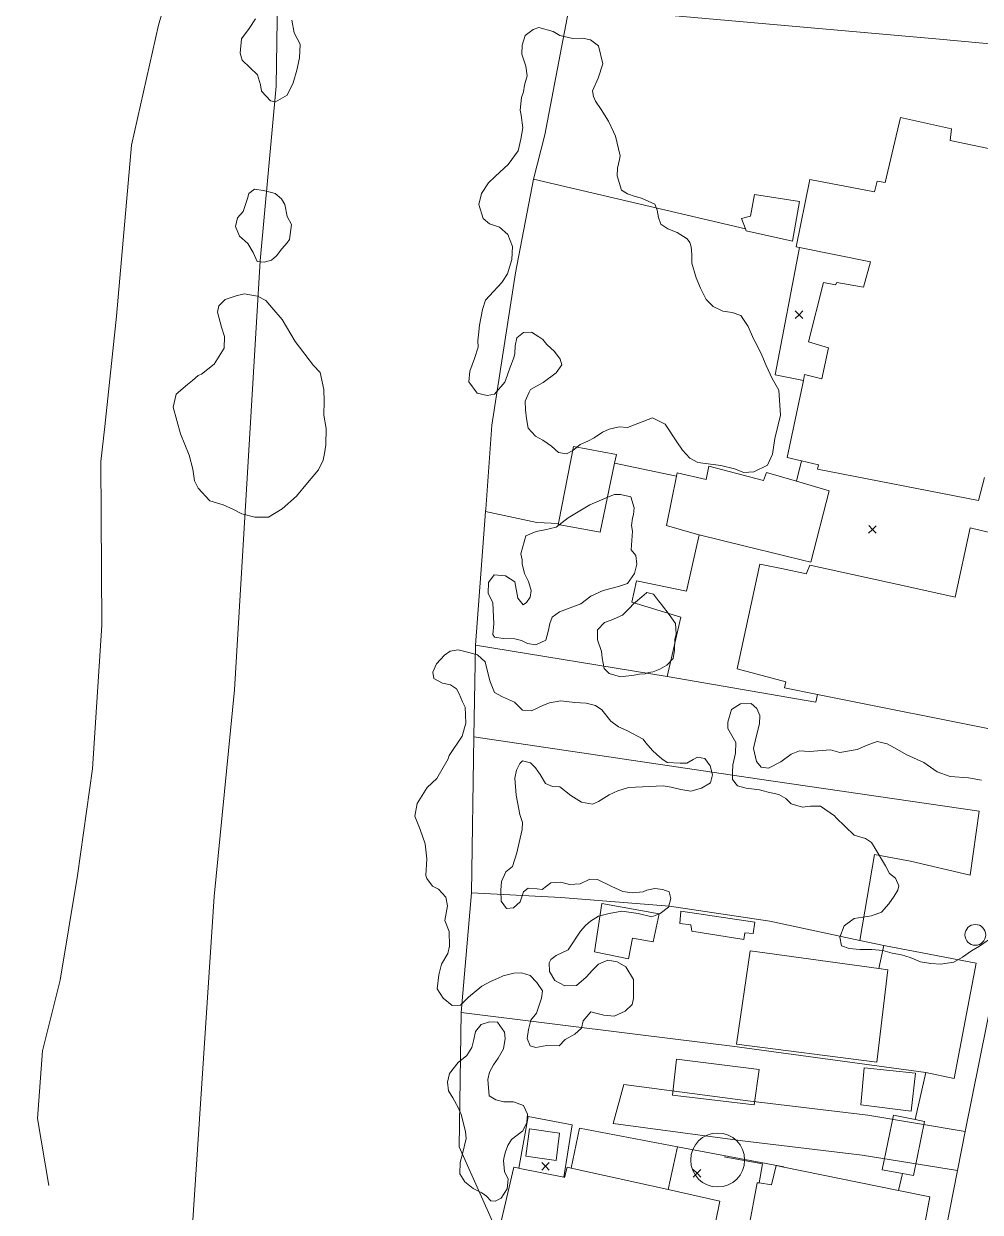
# Model space of a CAD drawing. Header units: metres. Extents: x 4652992 to 4879070, y 2074171 to 2309877.
# Drawn here: x 4654377.4 to 4654448.3, y 2307100.3 to 2307188.4 of the extents above; entities that cross this region are included whole.
import ezdxf

# ---------------------------------------------------------------- set-up
doc = ezdxf.new("R2010")
doc.units = ezdxf.units.M
doc.header["$MEASUREMENT"] = 0
doc.layers.get('0').update_dxf_attribs({"color": 4, "lineweight": 0})
for name, color, linetype, lineweight in [('Level 1', 2, 'Continuous', 0), ('Level 14', 6, 'Continuous', 0), ('Level 16', 2, 'Continuous', 0), ('Level 18', 5, 'Continuous', 0), ('Level 27', 30, 'Continuous', 0), ('Level 30', 5, 'Continuous', 0), ('Level 31', 38, 'Continuous', 0), ('Level 35', 4, 'Continuous', 0), ('Level 37', 3, 'Continuous', 0), ('Level 38', 3, 'Continuous', 0), ('Level 40', 1, 'Continuous', 0), ('Level 53', 5, 'Continuous', 0), ('Level 61', 4, 'Continuous', 0), ('Level 62', 4, 'Continuous', 0), ('Level 63', 3, 'Continuous', 0)]:
    doc.layers.add(name, color=color, linetype=linetype, lineweight=lineweight)

# ---------------------------------------------------------------- blocks, each defined once
blk = doc.blocks.new('POSTE')
at = {"color": 0, "linetype": 'ByBlock', "lineweight": -2}
blk.add_circle((0, 0), 0.770001, dxfattribs=at)
blk = doc.blocks.new('TANQUE')
at = {"color": 0, "linetype": 'ByBlock', "lineweight": -2, "ltscale": 10}
blk.add_circle((0, 0), 2, dxfattribs=at)
blk = doc.blocks.new('COTA')
at = {"color": 0, "linetype": 'ByBlock', "lineweight": -2, "ltscale": 10}
for p, q in [((0, 0), (-1.419522, -1.408457)), ((-1.408457, 1.419522), (0, 0)), ((1.419522, 1.408457), (0, 0)), ((0, 0), (1.408457, -1.419522))]:
    blk.add_line(p, q, dxfattribs=at)

msp = doc.modelspace()

# ---------------------------------------------------------------- linework, layer by layer
at = {"layer": 'Level 1'}
msp.add_polyline3d([(4654379.221682, 2307102.245119, 1387), (4654378.386904, 2307107.211733, 1386), (4654378.738894, 2307112.228701, 1385), (4654380.05591, 2307117.456484, 1384), (4654381.340273, 2307125.233706, 1383), (4654382.447512, 2307133.136111, 1382), (4654383.150698, 2307143.787478, 1381), (4654383.083315, 2307155.923708, 1380), (4654383.360903, 2307158.529482, 1379.7), (4654384.237124, 2307166.7027, 1379), (4654385.351321, 2307179.377077, 1378), (4654387.351931, 2307188.276491, 1377.26), (4654387.934511, 2307190.36072, 1377.16)], dxfattribs=at)
at = {"layer": 'Level 16', "elevation": 1388.7336, "flags": 128}
msp.add_lwpolyline([(4654416.842595, 2307104.084653), (4654414.605471, 2307104.416522), (4654414.88403, 2307106.436421), (4654417.089341, 2307106.112209), (4654416.842595, 2307104.084653)], dxfattribs=at)
at = {"layer": 'Level 18', "color": 30}
msp.add_polyline3d([(4654271.992584, 2307054.690974, 1400.710541), (4654294.790554, 2307049.85567, 1400.117418), (4654312.947323, 2307045.809632, 1399.617979), (4654332.938864, 2307041.309901, 1398.38762), (4654352.26669, 2307036.901206, 1397.433897), (4654377.799789, 2307031.1427, 1395.79893), (4654389.678992, 2307028.705511, 1395.274703), (4654395.240683, 2307028.462994, 1394.957152), (4654402.572035, 2307029.053314, 1394.453262), (4654407.455849, 2307030.062642, 1394.117143), (4654414.180581, 2307032.896511, 1393.723828), (4654419.205493, 2307035.71513, 1393.48805), (4654426.977903, 2307041.74704, 1392.689374), (4654430.151953, 2307045.697628, 1392.607823), (4654431.952459, 2307049.007452, 1392.321508), (4654434.824221, 2307055.599322, 1391.93893), (4654437.0782, 2307061.839878, 1391.804075), (4654438.76179, 2307066.577476, 1391.30739), (4654439.728475, 2307069.90367, 1391.058778), (4654441.00576, 2307074.873121, 1390.590607), (4654442.386308, 2307081.850985, 1389.979037), (4654446.616577, 2307103.363215, 1388.548952), (4654447.181106, 2307106.234023, 1388.358107), (4654453.035022, 2307135.138085, 1386.264698)], dxfattribs=at)
at = {"layer": 'Level 27'}
msp.add_line((4654418.029815, 2307106.741312, 1387.933606), (4654417.425091, 2307102.844765, 1387.933606), dxfattribs=at)
at = {"layer": 'Level 27', "elevation": 1387.933606, "flags": 128}
msp.add_lwpolyline([(4654414.091777, 2307103.522149), (4654414.765392, 2307107.353849), (4654418.029815, 2307106.741312)], dxfattribs=at)
at = {"layer": 'Level 30', "color": 1, "flags": 128}
for points, elevation in [([(4654441.46476, 2307118.232795), (4654440.644274, 2307111.379715), (4654430.218964, 2307112.708718), (4654431.231041, 2307119.646419), (4654440.783546, 2307118.326894), (4654441.46476, 2307118.232795)], 1390.4), ([(4654431.899059, 2307110.837332), (4654431.53438, 2307108.232981), (4654425.480451, 2307108.948681), (4654425.772779, 2307111.613834), (4654431.899059, 2307110.837332)], 1391.9)]:
    msp.add_lwpolyline(points, dxfattribs=dict(at, elevation=elevation))
at = {"layer": 'Level 30', "color": 1}
for points in [[(4654448.631905, 2307154.752193, 1387.9), (4654448.179725, 2307153.025743, 1387.6), (4654436.241679, 2307155.355446, 1387.6), (4654436.317046, 2307155.670193, 1387.6), (4654435.046197, 2307155.977956, 1387.274036), (4654433.977804, 2307156.23669, 1387), (4654435.187819, 2307161.933238, 1387), (4654435.282428, 2307162.378639, 1387), (4654436.564394, 2307162.061215, 1387.6), (4654437.042203, 2307164.359541, 1386.9), (4654435.577313, 2307164.800621, 1386.6), (4654436.671941, 2307169.194998, 1386.5), (4654437.578585, 2307169.022824, 1386.9), (4654437.668893, 2307169.200974, 1389.4), (4654439.649471, 2307168.849156, 1389.4), (4654440.171923, 2307170.738601, 1387.7), (4654434.900795, 2307171.80808, 1387.7), (4654434.645455, 2307171.859887, 1387.7), (4654435.673198, 2307176.839023, 1387.5), (4654440.472389, 2307175.923844, 1387), (4654440.66115, 2307176.712205, 1387), (4654441.258275, 2307176.610222, 1387), (4654442.391298, 2307181.432874, 1385.8), (4654446.177732, 2307180.605245, 1385.8), (4654446.087699, 2307179.727854, 1386), (4654452.372761, 2307178.424217, 1386)], [(4654428.181904, 2307155.576796, 1386.2), (4654432.220259, 2307154.521494, 1386.5), (4654432.447964, 2307155.114155, 1386.5), (4654434.682842, 2307154.460287, 1386.692387), (4654437.094611, 2307153.754665, 1386.9), (4654435.743758, 2307148.472521, 1386.9), (4654435.129821, 2307148.620116, 1386.9), (4654433.726688, 2307148.95744, 1386.9), (4654430.876329, 2307149.642688, 1386.9), (4654427.470539, 2307150.483594, 1386.52185), (4654427.273752, 2307150.532181, 1386.5), (4654425.026724, 2307151.177907, 1385.8), (4654425.781154, 2307154.836421, 1385.8), (4654425.832947, 2307155.08758, 1385.8), (4654427.988085, 2307154.587143, 1386.2), (4654428.181904, 2307155.576796, 1386.2)], [(4654452.58523, 2307149.810783, 1388.9), (4654451.484751, 2307144.917232, 1389.2), (4654452.364423, 2307144.662757, 1389.2), (4654452.279296, 2307144.287743, 1389.248106), (4654451.302671, 2307139.985389, 1389.8), (4654450.412939, 2307136.115956, 1388.866596), (4654450.349459, 2307135.83988, 1388.8), (4654436.244569, 2307138.652406, 1388.629763), (4654433.778565, 2307139.144129, 1388.6), (4654433.885695, 2307139.59145, 1388.6), (4654430.268335, 2307140.556382, 1388.4), (4654431.957032, 2307148.325903, 1388.4), (4654433.567097, 2307147.993416, 1388.49296), (4654435.421024, 2307147.610569, 1388.6), (4654435.449922, 2307147.687623, 1388.6), (4654435.657852, 2307148.242058, 1388.6), (4654443.005246, 2307146.623872, 1389), (4654446.462376, 2307145.878744, 1389), (4654447.56938, 2307151.016799, 1388.9), (4654452.27997, 2307149.88418, 1388.9), (4654452.58523, 2307149.810783, 1388.9)], [(4654431.136311, 2307099.126314, 1391.9), (4654431.752647, 2307102.448989, 1391.9), (4654431.913351, 2307102.426543, 1391.9), (4654432.832742, 2307102.298128, 1391.9), (4654433.17638, 2307103.719592, 1391.8), (4654433.728683, 2307103.606966, 1391.804847)], [(4654412.541201, 2307098.625037, 1391.9), (4654413.699975, 2307103.601566, 1391.9), (4654414.091743, 2307103.521952, 1391.931172), (4654414.166494, 2307103.506762, 1391.93712), (4654417.425061, 2307102.844567, 1392.196395), (4654417.47036, 2307102.835362, 1392.2), (4654417.669702, 2307103.600137, 1395.1), (4654417.967292, 2307103.533842, 1395.071099), (4654425.160022, 2307101.931488, 1394.372555), (4654428.996125, 2307101.076905, 1394), (4654427.786841, 2307095.131298, 1394)], [(4654433.728683, 2307103.606966, 1391.804847), (4654442.258367, 2307101.867589, 1391.879705), (4654444.570874, 2307101.396022, 1391.9), (4654442.807819, 2307091.951078, 1391.9)]]:
    msp.add_polyline3d(points, dxfattribs=at)
at = {"layer": 'Level 31', "flags": 128}
for points, elevation in [([(4654421.189917, 2307155.805487), (4654420.128011, 2307150.699396), (4654417.007843, 2307151.269593), (4654417.017884, 2307151.320937), (4654417.048427, 2307151.477109), (4654418.13689, 2307157.04268), (4654421.325209, 2307156.456027), (4654421.189917, 2307155.805487)], 1384.6), ([(4654424.494767, 2307122.383025), (4654424.042157, 2307120.310618), (4654422.503049, 2307120.593073), (4654422.21995, 2307119.047189), (4654419.695349, 2307119.566339), (4654420.246733, 2307123.141717), (4654424.494767, 2307122.383025)], 1388.8), ([(4654444.184916, 2307106.99363), (4654443.352622, 2307102.985446), (4654442.550591, 2307103.13298), (4654441.03589, 2307103.41161), (4654441.877788, 2307107.460913), (4654443.475343, 2307107.137346), (4654444.184916, 2307106.99363)], 1392.4)]:
    msp.add_lwpolyline(points, dxfattribs=dict(at, elevation=elevation))
at = {"layer": 'Level 31'}
for points in [[(4654434.912166, 2307175.20505, 1384.4), (4654434.377342, 2307172.271016, 1384.4), (4654430.950898, 2307173.045217, 1383.9), (4654430.894883, 2307173.186095, 1383.9), (4654430.595496, 2307173.939066, 1383.9), (4654431.273241, 2307174.112848, 1383.9), (4654431.559196, 2307175.728259, 1383.9), (4654434.912166, 2307175.20505, 1384.4)], [(4654431.587498, 2307121.771155, 1388.7), (4654431.458334, 2307120.929871, 1388.7), (4654430.852041, 2307120.966477, 1388.7), (4654430.777318, 2307120.486436, 1388.5), (4654426.904694, 2307121.0895, 1388.5), (4654426.840584, 2307121.577513, 1388.5), (4654426.028778, 2307121.663454, 1388.5), (4654426.100799, 2307122.580318, 1388.7), (4654431.587498, 2307121.771155, 1388.7)], [(4654443.50762, 2307110.567881, 1391.9), (4654443.191681, 2307107.758327, 1391.6), (4654439.453757, 2307108.221648, 1391.6), (4654439.710341, 2307110.958791, 1391.9), (4654443.50762, 2307110.567881, 1391.9)]]:
    msp.add_polyline3d(points, dxfattribs=at)
at = {"layer": 'Level 35'}
for p, q in [((4654426.513943, 2307146.319071, 1387.051384), (4654427.470539, 2307150.483594, 1386.8029)), ((4654442.258367, 2307101.867589, 1391.34062), (4654442.550591, 2307103.13298, 1391.327711))]:
    msp.add_line(p, q, dxfattribs=at)
at = {"layer": 'Level 35', "extrusion": (0.0075158637904686, 0.0378900649894472, 0.9992536488632795), "elevation": 123786.532716, "flags": 128}
msp.add_lwpolyline([(-4116581.738566, -3166259.10365), (-4116579.608483, -3166259.10365), (-4116579.535691, -3166268.741119)], dxfattribs=at)
at = {"layer": 'Level 35', "extrusion": (-0.0793169303670694, 0.0284822187778786, 0.9964424658607413), "elevation": -302078.301491, "flags": 128}
msp.add_lwpolyline([(-3744390.374637, 3588158.130032), (-3744393.919099, 3588157.709069), (-3744390.901251, 3588143.470108)], dxfattribs=at)
at = {"layer": 'Level 35', "extrusion": (-0.2005691459111434, 0.0334925903673889, 0.9791068706218728), "elevation": -854902.231724, "flags": 128}
msp.add_lwpolyline([(-3042211.285451, 4123172.643432), (-3042212.715845, 4123172.643432), (-3042212.773658, 4123169.692801)], dxfattribs=at)
at = {"layer": 'Level 35'}
msp.add_polyline3d([(4654436.244569, 2307138.652406, 1388.051384), (4654436.107252, 2307138.079202, 1388.051384), (4654425.089403, 2307139.975269, 1388.051384), (4654426.098228, 2307144.381002, 1387.351384)], dxfattribs=at)
at = {"layer": 'Level 37'}
msp.add_line((4654425.781154, 2307154.836421, 1384.644459), (4654421.189917, 2307155.805487, 1384.566868), dxfattribs=at)
at = {"layer": 'Level 37', "extrusion": (0.0399440399745241, 0.1847331413983807, 0.9819766494879598), "elevation": 613483.3622, "flags": 128}
msp.add_lwpolyline([(-4061687.265507, -3180075.727594), (-4061685.672166, -3180075.463785), (-4061681.787703, -3180075.463785)], dxfattribs=at)
at = {"layer": 'Level 37', "extrusion": (-0.8342710106092759, 0.0772706436712154, 0.54591311440889), "elevation": -3704009.373677, "flags": 128}
msp.add_lwpolyline([(-2726548.075313, 2415079.862604), (-2726559.601042, 2415078.245523), (-2726566.377053, 2415077.294835)], dxfattribs=at)
at = {"layer": 'Level 37'}
for points in [[(4654417.831984, 2307189.678014, 1381.5402), (4654445.017664, 2307187.279768, 1383.6514), (4654460.027697, 2307185.895572, 1385.7514), (4654466.759073, 2307216.565188, 1383.2514), (4654469.264392, 2307231.336528, 1382.7514), (4654469.320089, 2307231.949362, 1382.7027), (4654470.834188, 2307244.913674, 1381.2514), (4654458.9036, 2307248.184356, 1380.8968), (4654452.044439, 2307249.958972, 1380.4514), (4654440.358672, 2307252.347605, 1377.7514), (4654430.80016, 2307254.123972, 1376.9514), (4654428.759067, 2307240.134585, 1377.6264), (4654426.567025, 2307225.110611, 1378.3514)], [(4654415.178891, 2307176.871888, 1382.6514), (4654416.019222, 2307180.164719, 1382.6514), (4654417.670077, 2307188.841905, 1381.6514), (4654417.831984, 2307189.678014, 1381.540226), (4654419.424276, 2307197.90081, 1380.446874), (4654420.874048, 2307205.387615, 1379.451384), (4654425.671025, 2307225.152713, 1378.198788)], [(4654401.809545, 2307036.073487, 1396.9514), (4654398.46055, 2307033.758004, 1396.9514), (4654395.00132, 2307031.948018, 1397.0514), (4654384.94553, 2307033.481164, 1397.0514), (4654387.149967, 2307058.324133, 1395.4514), (4654388.067383, 2307077.276346, 1394.0514), (4654389.297768, 2307090.672139, 1391.1514), (4654391.493416, 2307123.662184, 1385.8514), (4654392.995233, 2307138.991958, 1384.9514), (4654394.89006, 2307170.816881, 1381.7514), (4654396.084297, 2307183.769992, 1381.0514), (4654396.343178, 2307201.747535, 1379.292985)], [(4654410.75256, 2307135.508641, 1386.196525), (4654431.77414, 2307132.389749, 1387.92), (4654448.233929, 2307129.997984, 1389.25), (4654447.558291, 2307125.260881, 1389.25), (4654443.134906, 2307126.287332, 1389.551384), (4654440.466085, 2307126.778581, 1389.551384), (4654439.379807, 2307120.412314, 1389.661379)], [(4654440.783546, 2307118.326894, 1389.851384), (4654441.164599, 2307120.026841, 1389.851384), (4654439.379807, 2307120.412314, 1389.661379), (4654432.710553, 2307121.852716, 1388.951384), (4654425.256901, 2307122.942945, 1388.951384), (4654417.18823, 2307123.598395, 1388.451384), (4654410.568614, 2307123.950619, 1387.551384), (4654409.799995, 2307115.070566, 1388.151384)], [(4654441.164599, 2307120.026841, 1389.8514), (4654448.016575, 2307118.716751, 1389.8514), (4654446.376161, 2307110.166729, 1390.4514), (4654444.278461, 2307110.615012, 1390.4514)], [(4654425.160022, 2307101.931488, 1389.533605), (4654425.861223, 2307105.100633, 1389.533605), (4654418.572136, 2307106.496183, 1389.433606), (4654417.967292, 2307103.533842, 1389.433606)]]:
    msp.add_polyline3d(points, dxfattribs=at)
at = {"layer": 'Level 38'}
for points in [[(4654425.089403, 2307139.975269, 1388.051384), (4654410.860702, 2307142.303639, 1386.451384), (4654411.609062, 2307152.225422, 1385.843361), (4654411.622568, 2307152.404478, 1385.832388), (4654412.09151, 2307158.621728, 1385.451384), (4654413.82444, 2307169.923708, 1384.651384), (4654415.178891, 2307176.871888, 1384.451384), (4654430.894883, 2307173.186095, 1384.451384)], [(4654429.905085, 2307112.569879, 1390.051384), (4654422.922093, 2307113.438429, 1389.391467), (4654409.799995, 2307115.070566, 1388.151384), (4654409.651234, 2307105.095073, 1389.351384), (4654412.541201, 2307098.625037, 1390.203637)]]:
    msp.add_polyline3d(points, dxfattribs=at)
at = {"layer": 'Level 40', "color": 3, "flags": 128}
for points, elevation in [([(4654397.417271, 2307187.725174), (4654397.85834, 2307186.868539), (4654397.824125, 2307185.865181), (4654397.622677, 2307184.962322), (4654397.34758, 2307184.012715), (4654396.891821, 2307183.103406), (4654396.021435, 2307182.602475), (4654395.660098, 2307182.683048), (4654394.99805, 2307183.399334), (4654394.911379, 2307183.860957), (4654394.697746, 2307184.603641), (4654393.547338, 2307185.681629), (4654393.413857, 2307186.216906), (4654393.52169, 2307187.267078), (4654394.071067, 2307188.029211), (4654394.546788, 2307188.744584)], 1382.009417), ([(4654397.24395, 2307188.648484), (4654397.417271, 2307187.725174)], 1382.009417), ([(4654396.904942, 2307174.091723), (4654397.221188, 2307173.497696), (4654397.070012, 2307172.383066), (4654396.896917, 2307172.136958), (4654396.509583, 2307171.712194), (4654396.09632, 2307171.17859), (4654395.734941, 2307170.862695), (4654395.183025, 2307170.707711), (4654394.68298, 2307170.770421), (4654394.379683, 2307171.418788), (4654393.968131, 2307172.09321), (4654393.355298, 2307172.643416), (4654393.064928, 2307173.346279), (4654393.220514, 2307173.999464), (4654393.620802, 2307174.478714), (4654393.962458, 2307175.432521), (4654394.05323, 2307175.813585), (4654394.468771, 2307176.116544), (4654395.131269, 2307176.014758), (4654395.726666, 2307175.871554), (4654395.9973, 2307175.806462), (4654396.47371, 2307175.40409), (4654396.720637, 2307174.999364), (4654396.904942, 2307174.091723)], 1382.7), ([(4654413.025389, 2307103.280198), (4654413.2838, 2307102.707913), (4654413.223901, 2307101.985292), (4654412.777376, 2307101.298823), (4654412.32664, 2307101.066895), (4654411.993414, 2307101.090199), (4654411.683711, 2307101.447988), (4654411.348362, 2307101.69856), (4654410.692592, 2307102.026054), (4654410.075267, 2307102.514397), (4654409.709999, 2307103.112318), (4654409.742064, 2307103.955041), (4654409.895893, 2307104.598475), (4654410.165107, 2307105.724539), (4654410.120263, 2307106.245626), (4654409.801979, 2307107.512849), (4654409.584072, 2307108.018829), (4654409.190969, 2307108.737017), (4654408.866219, 2307109.26868), (4654408.793577, 2307109.909963), (4654408.947414, 2307110.553603), (4654409.592693, 2307111.362853), (4654410.227304, 2307111.891101), (4654410.594845, 2307112.4835), (4654410.7359, 2307113.073584), (4654410.87696, 2307113.663686), (4654411.285125, 2307114.189664), (4654411.896274, 2307114.383269), (4654412.509543, 2307114.349452), (4654413.009478, 2307113.605392), (4654413.067117, 2307113.137743), (4654412.940962, 2307112.373902), (4654412.547734, 2307111.674225), (4654412.20582, 2307111.18913), (4654411.904505, 2307110.637584), (4654411.776264, 2307110.101214), (4654411.880855, 2307108.885115), (4654412.376501, 2307108.595972), (4654412.964024, 2307108.454903), (4654413.696841, 2307108.449081), (4654414.418933, 2307108.162279), (4654414.717938, 2307107.523391), (4654414.683657, 2307106.907837), (4654414.369514, 2307106.302793), (4654413.536245, 2307105.652299), (4654413.260604, 2307105.208161), (4654413.091781, 2307104.73839), (4654413.002015, 2307104.363048), (4654412.937897, 2307104.094952), (4654413.025389, 2307103.280198)], 1391.3)]:
    msp.add_lwpolyline(points, dxfattribs=dict(at, elevation=elevation))
at = {"layer": 'Level 40', "color": 3}
for points in [[(4654417.136342, 2307187.513262, 1384.3094), (4654418.096568, 2307187.299034, 1384.3094), (4654418.796897, 2307187.331748, 1384.3094), (4654419.397018, 2307187.197859, 1384.3094), (4654419.990161, 2307186.750601, 1384.3094), (4654420.322343, 2307185.416813, 1384.3094), (4654419.961202, 2307184.363688, 1384.3094), (4654419.536418, 2307183.411621, 1385.4094), (4654419.62354, 2307182.98563, 1385.9829), (4654419.77494, 2307182.651563, 1386.5), (4654420.197021, 2307182.034306, 1386.5), (4654420.72888, 2307181.161466, 1386.5), (4654421.112099, 2307180.381717, 1386.5), (4654421.262793, 2307180.058991, 1386.5), (4654421.611213, 2307178.593048, 1388), (4654421.546624, 2307178.322709, 1388), (4654421.391616, 2307177.67391, 1388), (4654421.369929, 2307177.107403, 1388), (4654421.687745, 2307176.059053, 1388), (4654422.132648, 2307175.780517, 1388), (4654422.710858, 2307175.584249, 1388), (4654423.194504, 2307175.467898, 1388), (4654424.163375, 2307175.018313, 1387.4), (4654424.34176, 2307174.574925, 1387.4), (4654424.4405, 2307174.036288, 1387.4), (4654424.605947, 2307173.538827, 1387.4), (4654425.145774, 2307173.180141, 1387.4), (4654425.819008, 2307172.903778, 1387.4), (4654426.560983, 2307172.439267, 1387.4), (4654426.778126, 2307172.158216, 1387.4), (4654426.874784, 2307171.848949, 1387.4), (4654426.906775, 2307171.269237, 1387.4), (4654426.92379, 2307170.864742, 1387.4), (4654426.925831, 2307170.635454, 1387.4), (4654427.236897, 2307169.558289, 1387.5), (4654427.56559, 2307168.792982, 1387.5), (4654427.988861, 2307167.947771, 1387.5), (4654428.489706, 2307167.427024, 1387.5), (4654429.203547, 2307167.083783, 1387.5), (4654429.915352, 2307166.969758, 1387.5), (4654430.547524, 2307166.760525, 1387.5), (4654431.091154, 2307165.943614, 1387.5), (4654431.494183, 2307165.038494, 1388.3), (4654431.725917, 2307164.582954, 1388.3), (4654432.107821, 2307163.805743, 1388.3), (4654432.436014, 2307163.041478, 1388.3), (4654432.886507, 2307162.076507, 1388.3), (4654433.362823, 2307161.219579, 1388.3), (4654433.486189, 2307159.362651, 1388.3), (4654433.318192, 2307158.660777, 1388.3), (4654433.072669, 2307157.635009, 1388.3), (4654432.90869, 2307156.475511, 1388.3), (4654432.540899, 2307155.650529, 1388.3), (4654431.513988, 2307155.155327, 1388.3), (4654430.764413, 2307155.107219, 1388.3), (4654430.092341, 2307155.382988, 1388.3), (4654429.07231, 2307155.628252, 1388.3), (4654427.369279, 2307155.866482, 1388.3), (4654426.763766, 2307156.183336, 1388.3), (4654426.222802, 2307156.770113, 1388.3), (4654425.802111, 2307157.385074, 1388.3), (4654424.926521, 2307158.708566, 1387.8), (4654424.010061, 2307159.156502, 1386.8), (4654422.133721, 2307158.460314, 1385.8), (4654421.515241, 2307158.494467, 1385.8), (4654420.7911, 2307158.324905, 1385.8), (4654420.28245, 2307158.103533, 1385.8), (4654419.668153, 2307157.678456, 1385.8), (4654419.213389, 2307157.444138, 1385.8), (4654418.637945, 2307157.181565, 1385.8), (4654418.077551, 2307156.743556, 1385.8), (4654417.622808, 2307156.50925, 1385.8), (4654417.017295, 2307156.597561, 1385.8), (4654416.502362, 2307157.065009, 1385.8), (4654415.866733, 2307157.50421, 1385.8), (4654415.312955, 2307157.809184, 1385.8), (4654414.769987, 2307158.39795, 1385.8), (4654414.655878, 2307159.112733, 1385.8), (4654414.582702, 2307159.760418, 1385.8), (4654414.5634, 2307160.39517, 1385.8), (4654414.839364, 2307161.073518, 1385.8), (4654414.945, 2307161.277262, 1385.8), (4654415.879479, 2307161.798131, 1386.8), (4654416.85342, 2307162.507233, 1387.5), (4654417.277182, 2307163.091297, 1387.5), (4654417.152551, 2307163.521428, 1387.5), (4654416.718271, 2307164.083201, 1387.5), (4654416.163543, 2307164.616784, 1387.5), (4654415.851781, 2307164.977607, 1387.5), (4654415.555036, 2307165.163312, 1387.5), (4654415.015301, 2307165.521797, 1387.5), (4654414.438937, 2307165.488892, 1387.5), (4654413.946398, 2307165.092806, 1387.5), (4654413.804383, 2307164.498099, 1387.5), (4654413.782804, 2307163.931616, 1387.5), (4654413.705345, 2307163.607248, 1387.5), (4654413.430001, 2307162.930325, 1387.5), (4654413.234244, 2307162.348613, 1387.5), (4654413.0514, 2307161.820975, 1387.5), (4654412.26858, 2307160.923206, 1387.5), (4654411.73314, 2307160.823329, 1387.5), (4654410.980534, 2307161.004295, 1387.5), (4654410.382772, 2307161.833922, 1387.5), (4654410.455917, 2307162.616573, 1387.5), (4654410.795733, 2307163.563787, 1387.5), (4654411.05599, 2307164.415851, 1387.5), (4654411.051715, 2307164.87422, 1387.5), (4654411.101204, 2307165.31967, 1387.5), (4654411.161464, 2307166.048399, 1387.5), (4654411.378752, 2307167.196791, 1387.5), (4654411.600323, 2307167.886799, 1387.5), (4654411.905753, 2307168.21359, 1387.5), (4654412.809357, 2307169.203885, 1386.7), (4654413.246506, 2307169.842909, 1386.7), (4654413.55884, 2307170.912709, 1386.7), (4654413.617095, 2307171.871935, 1386.7), (4654413.259759, 2307172.759415, 1386.7), (4654412.650432, 2307173.306758, 1386.7), (4654411.909707, 2307173.542185, 1386.7), (4654411.435999, 2307173.942409, 1386.7), (4654411.117362, 2307174.992438, 1386.7), (4654411.311221, 2307175.804716, 1386.7), (4654411.841034, 2307176.593479, 1386.7), (4654412.360076, 2307177.098538, 1386.7), (4654413.285247, 2307177.953004, 1385.8), (4654414.022604, 2307178.969413, 1384.9), (4654414.229966, 2307179.838078, 1384.9), (4654414.370407, 2307180.665471, 1384.9), (4654414.253959, 2307181.612124, 1384.9), (4654414.169811, 2307181.97687, 1384.9), (4654414.282208, 2307182.925947, 1384.9), (4654414.428606, 2307183.348114, 1384.6047), (4654414.50242, 2307183.83529, 1384.3094), (4654414.705806, 2307184.528242, 1384.3094), (4654414.613075, 2307185.241766, 1384.3094), (4654414.307059, 2307186.128854, 1384.3094), (4654414.334359, 2307186.815626, 1384.3094), (4654414.55511, 2307187.522238, 1384.3094), (4654415.155804, 2307187.955122, 1384.3094), (4654415.569488, 2307188.114783, 1384.3094), (4654416.63639, 2307187.813765, 1384.3094), (4654417.136342, 2307187.513262, 1384.3094)], [(4654391.723553, 2307166.994288, 1382.7), (4654391.840205, 2307167.48401, 1382.7), (4654392.294523, 2307167.950082, 1382.7), (4654393.101745, 2307168.21624, 1382.7), (4654393.707734, 2307168.358191, 1382.7), (4654394.694796, 2307168.178371, 1382.7), (4654395.305287, 2307167.858968, 1382.7), (4654395.755669, 2307167.34794, 1382.7), (4654396.516328, 2307166.450446, 1384.2), (4654397.492975, 2307164.818261, 1387.1), (4654398.850049, 2307163.040367, 1389.2), (4654399.350113, 2307162.520918, 1389.2), (4654399.616479, 2307161.259302, 1389.2), (4654399.638147, 2307160.398732, 1389.2), (4654399.621235, 2307159.376418, 1389.2), (4654399.778095, 2307158.369399, 1389.2), (4654399.776241, 2307157.172536, 1389.2), (4654399.675574, 2307156.512595, 1389.2), (4654399.559851, 2307156.027324, 1389.2), (4654399.218944, 2307155.311165, 1389.2), (4654398.397703, 2307154.357014, 1388.4), (4654397.590579, 2307153.352725, 1388.4), (4654396.515064, 2307152.413014, 1388.4), (4654395.516788, 2307151.797125, 1388.4), (4654394.498975, 2307151.813553, 1388.4), (4654393.532607, 2307152.045834, 1388.4), (4654392.926937, 2307152.362584, 1388.4), (4654392.16019, 2307152.718055, 1388.4), (4654391.152951, 2307153.01722, 1388.4), (4654390.299984, 2307153.964013, 1388.4), (4654390.027001, 2307154.486117, 1388.4), (4654389.897705, 2307155.37314, 1388.4), (4654389.633033, 2307156.406881, 1388.4), (4654388.987929, 2307157.988698, 1388.4), (4654388.432768, 2307159.948553, 1388.4), (4654388.664199, 2307160.920339, 1388.4), (4654389.514362, 2307161.629252, 1388.4), (4654389.872892, 2307161.942638, 1388.4), (4654390.297992, 2307162.297111, 1388.4), (4654390.551388, 2307162.407443, 1388.4), (4654391.477869, 2307163.14955, 1387.4), (4654392.219187, 2307164.337712, 1386.2), (4654392.255206, 2307165.210822, 1384.9), (4654392.029938, 2307165.891476, 1383.9), (4654391.723553, 2307166.994288, 1382.7)], [(4654422.414112, 2307149.390491, 1389), (4654422.765796, 2307148.963879, 1389), (4654422.838498, 2307148.319293, 1389), (4654422.670903, 2307147.618478, 1389), (4654422.155775, 2307146.887222, 1389), (4654421.475654, 2307146.651681, 1389), (4654420.995087, 2307146.539185, 1389), (4654420.327866, 2307146.357551, 1389), (4654419.435341, 2307145.945073, 1389), (4654418.677941, 2307145.386132, 1389), (4654417.106323, 2307144.769379, 1387.8), (4654416.560514, 2307144.386793, 1387.8), (4654416.390687, 2307143.913852, 1387.8), (4654416.274572, 2307143.428014, 1387.8), (4654416.093956, 2307142.67229, 1387.8), (4654415.333356, 2307142.341378, 1387.8), (4654414.729667, 2307142.429387, 1387.8), (4654414.272087, 2307142.653517, 1387.8), (4654413.788705, 2307142.769691, 1387.8), (4654412.944374, 2307142.801375, 1387.8), (4654412.28696, 2307142.902295, 1387.8), (4654412.164516, 2307143.10296, 1387.8), (4654412.237633, 2307143.88452, 1387.8), (4654412.156125, 2307145.44539, 1387.8), (4654411.814554, 2307146.155454, 1387.8), (4654411.833954, 2307146.950052, 1387.8), (4654412.257296, 2307147.533404, 1387.8), (4654413.088837, 2307147.447717, 1387.8), (4654413.776364, 2307146.996997, 1387.8), (4654414.001812, 2307145.801001, 1387.8), (4654414.394935, 2307145.306897, 1387.8), (4654414.661384, 2307145.471205, 1387.8), (4654414.925724, 2307145.864377, 1387.8), (4654414.988115, 2307146.363189, 1387.8), (4654414.807735, 2307147.034553, 1387.8), (4654414.494115, 2307147.623778, 1387.8), (4654414.326621, 2307148.349183, 1387.8), (4654414.337405, 2307148.632075, 1387.8), (4654414.226659, 2307149.075016, 1388.8), (4654414.602404, 2307150.410328, 1388.8), (4654415.362154, 2307150.740944, 1388.8), (4654416.016721, 2307150.868735, 1388.8), (4654416.858014, 2307151.0657, 1388.8), (4654417.750687, 2307151.74916, 1387.6), (4654419.342977, 2307152.726298, 1386.6), (4654420.038293, 2307153.016756, 1386.6), (4654420.73362, 2307153.307218, 1386.6), (4654421.17493, 2307153.487142, 1386.6), (4654421.631253, 2307153.491844, 1386.6), (4654422.384548, 2307153.310739, 1386.6), (4654422.646853, 2307152.504031, 1386.6), (4654422.584251, 2307152.004267, 1386.6), (4654422.519583, 2307151.733812, 1386.6), (4654422.444051, 2307151.179979, 1386.6), (4654422.514927, 2307150.762557, 1386.6), (4654422.414112, 2307149.390491, 1389)], [(4654425.240152, 2307144.595551, 1388.4), (4654425.701411, 2307143.914254, 1388.4), (4654425.748301, 2307143.161456, 1388.4), (4654425.645065, 2307142.72996, 1388.4), (4654425.625389, 2307141.936173, 1388.4), (4654425.537106, 2307141.33001, 1388.4), (4654425.073212, 2307140.814142, 1388.4), (4654424.55362, 2307140.5398, 1388.4), (4654424.046937, 2307140.319392, 1388.4), (4654423.69918, 2307140.28891, 1388.4), (4654423.445842, 2307140.178707, 1388.4), (4654423.044428, 2307140.161121, 1388.4), (4654422.630115, 2307140.089607, 1388.4), (4654421.631497, 2307139.956275, 1389.4), (4654420.78696, 2307140.216198, 1389.4), (4654420.422643, 2307140.588525, 1389.4), (4654420.268531, 2307141.365986, 1389.4), (4654420.210791, 2307141.835523, 1389.4), (4654419.908771, 2307142.705544, 1389.4), (4654419.915422, 2307143.444449, 1389.4), (4654420.445139, 2307144.000696, 1389.4), (4654420.938299, 2307144.166987, 1389.4), (4654421.763847, 2307144.53822, 1389.4), (4654422.280724, 2307145.040627, 1389.4), (4654422.585291, 2307145.366203, 1389.4), (4654423.367502, 2307146.025919, 1389), (4654423.579946, 2307146.202862, 1389), (4654424.062568, 2307146.086851, 1389), (4654424.454933, 2307145.593523, 1389), (4654424.671476, 2307145.313469, 1389), (4654425.240152, 2307144.595551, 1388.4)], [(4654410.351707, 2307116.194919, 1391.2), (4654409.757541, 2307115.599988, 1391.2), (4654409.131342, 2307115.580153, 1391.2), (4654408.473081, 2307116.135412, 1391.2), (4654408.013563, 2307116.813178, 1391.2), (4654408.150331, 2307117.858464, 1391.2), (4654408.342681, 2307118.663467, 1391.2), (4654408.807053, 2307119.449347, 1390.5), (4654408.935419, 2307119.986556, 1390.5), (4654408.911889, 2307121.07153, 1390.5), (4654408.597377, 2307121.885593, 1390.5), (4654408.800635, 2307122.973016, 1390.5), (4654408.674395, 2307123.628302, 1390.5), (4654408.135192, 2307124.212353, 1390.5), (4654407.679432, 2307124.435465, 1390.5), (4654407.24719, 2307124.993842, 1390.5), (4654407.191546, 2307125.234488, 1390.5), (4654407.259967, 2307126.468139, 1390.5), (4654407.129389, 2307127.579194, 1390.5), (4654406.759131, 2307128.634232, 1390.5), (4654406.376017, 2307129.63558, 1390.5), (4654406.540741, 2307130.562198, 1390.5), (4654407.27687, 2307131.749458, 1390.5), (4654408.004497, 2307132.427259, 1390.5), (4654408.84625, 2307133.86852, 1389.6), (4654408.910535, 2307134.137651, 1389.6), (4654409.8727, 2307135.557088, 1389.6), (4654410.157739, 2307136.51319, 1389.6), (4654410.10635, 2307137.720968, 1389.6), (4654409.915632, 2307138.108363, 1389.6), (4654409.648962, 2307138.691515, 1388.9), (4654409.458057, 2307139.079289, 1388.9), (4654409.014023, 2307139.356945, 1388.9), (4654408.424115, 2307139.498703, 1388.9), (4654407.765553, 2307139.827915, 1388.9), (4654407.70762, 2307140.297726, 1388.9), (4654407.969316, 2307140.91869, 1388.9), (4654408.578548, 2307141.570138, 1388.9), (4654408.990435, 2307141.870093, 1388.9), (4654409.578237, 2307141.956799, 1388.9), (4654410.375164, 2307141.754395, 1388.5), (4654411.019072, 2307141.599649, 1388.5), (4654411.572799, 2307141.067426, 1388.5), (4654411.920394, 2307139.672468, 1388.5), (4654412.276594, 2307138.788658, 1388.5), (4654412.881792, 2307138.472184, 1388.5), (4654413.755244, 2307138.091251, 1388.5), (4654414.349646, 2307137.492323, 1388.5), (4654415.019233, 2307137.445441, 1388.5), (4654415.912102, 2307137.858007, 1388.5), (4654416.3521, 2307138.037335, 1388.5), (4654417.186771, 2307138.188612, 1389.8), (4654418.231844, 2307138.045141, 1391.6), (4654419.071807, 2307138.013624, 1391.6), (4654419.76639, 2307137.846703, 1391.6), (4654420.249318, 2307137.503528, 1391.6), (4654420.896647, 2307136.666628, 1391.6), (4654421.47356, 2307136.244107, 1391.6), (4654422.088987, 2307135.982662, 1391.6), (4654423.299128, 2307135.346769, 1390.5), (4654423.515189, 2307135.067423, 1390.5), (4654424.000801, 2307134.495889, 1390.5), (4654424.323853, 2307134.190844, 1390.5), (4654424.700399, 2307133.872949, 1390.5), (4654425.089803, 2307133.608819, 1390.5), (4654426.045432, 2307133.562213, 1390), (4654426.552993, 2307133.554027, 1390), (4654427.017865, 2307133.840553, 1390), (4654427.337043, 2307133.991419, 1390), (4654427.885266, 2307133.916571, 1390), (4654428.264052, 2307133.370423, 1390), (4654428.443595, 2307132.7015, 1390), (4654428.301943, 2307132.109781, 1390), (4654427.63786, 2307131.700498, 1390), (4654426.851823, 2307131.491181, 1390), (4654426.089506, 2307131.61747, 1390), (4654425.39359, 2307131.784687, 1390), (4654424.791859, 2307131.872389, 1390), (4654422.212222, 2307131.763166, 1391.1), (4654421.414513, 2307131.500441, 1391.1), (4654420.777179, 2307131.199189, 1391.1), (4654419.981561, 2307130.708789, 1391.1), (4654419.543151, 2307130.530145, 1391.1), (4654418.728486, 2307130.669087, 1391.1), (4654417.939617, 2307131.152377, 1390.6), (4654417.132757, 2307131.80339, 1389.9), (4654416.571604, 2307131.82444, 1389.9), (4654416.061897, 2307132.060685, 1389.9), (4654415.65507, 2307132.727336, 1389.9), (4654415.316737, 2307133.206872, 1389.9), (4654414.952675, 2307133.578813, 1389.9), (4654414.363667, 2307133.720339, 1389.9), (4654414.15159, 2307133.543723, 1389.9), (4654413.915909, 2307133.031428, 1389.9), (4654413.774465, 2307132.439617, 1389.9), (4654413.877551, 2307131.194457, 1390.7), (4654413.975894, 2307130.659406, 1390.7), (4654414.157621, 2307129.763404, 1390.7), (4654414.350077, 2307129.148961, 1390.7), (4654414.341444, 2307128.639666, 1390.7), (4654414.110255, 2307127.672511, 1390.7), (4654413.930449, 2307126.920313, 1390.7), (4654413.620794, 2307125.883716, 1389.4), (4654413.130023, 2307125.489451, 1389.4), (4654412.789228, 2307124.77465, 1389.4), (4654412.748642, 2307124.138735, 1389), (4654412.782861, 2307123.333488, 1389), (4654413.162268, 2307122.786925, 1389), (4654413.683235, 2307122.832572, 1389), (4654414.187109, 2307123.280828, 1389), (4654414.420904, 2307124.021699, 1389), (4654414.766119, 2307124.280369, 1389), (4654415.435024, 2307124.233554, 1389), (4654415.823073, 2307124.197272, 1389), (4654416.447058, 2307124.673652, 1389), (4654417.195316, 2307124.721645, 1389), (4654417.838472, 2307124.567145, 1389), (4654418.640324, 2307124.602263, 1389), (4654419.345785, 2307124.945217, 1389), (4654419.907503, 2307124.92415, 1389), (4654420.971398, 2307124.411685, 1389.6), (4654421.789607, 2307124.044461, 1389.6), (4654422.498641, 2307123.931023, 1389.6), (4654423.312717, 2307124.019909, 1389.6), (4654423.565542, 2307124.129844, 1389.6), (4654424.165422, 2307124.270188, 1389.6), (4654424.767351, 2307124.182477, 1389.6), (4654425.236424, 2307124.012901, 1389.6), (4654425.347606, 2307123.531073, 1389.6), (4654425.193086, 2307122.885536, 1389.6), (4654424.569519, 2307122.409581, 1389.6), (4654423.943919, 2307122.161666, 1389.6), (4654422.926508, 2307122.406064, 1389.6), (4654421.722693, 2307122.581469, 1389.6), (4654420.775813, 2307122.41073, 1389.6), (4654419.989589, 2307122.201404, 1389.6), (4654419.391834, 2307121.833047, 1389.6), (4654419.034018, 2307121.520827, 1389.6), (4654418.650475, 2307121.101034, 1389.6), (4654417.748961, 2307119.710604, 1390.4), (4654416.858756, 2307119.299468, 1390.4), (4654416.447877, 2307119.000468, 1390.4), (4654416.330144, 2307118.744687, 1390.4), (4654416.349273, 2307118.115181, 1390.4), (4654416.755657, 2307117.449495, 1390.4), (4654417.506551, 2307117.041923, 1390.4), (4654418.360236, 2307117.064118, 1390.4), (4654419.075017, 2307117.687754, 1390.4), (4654419.537314, 2307118.201626, 1390.4), (4654419.98677, 2307118.661788, 1390.4), (4654420.677965, 2307118.950273, 1390.4), (4654421.386151, 2307118.836987, 1390.4), (4654422.030049, 2307118.455079, 1390.4), (4654422.598843, 2307117.523109, 1390.4), (4654422.588041, 2307117.241658, 1390.4), (4654422.598318, 2307116.10305, 1390.4), (4654422.495464, 2307115.673316, 1390.4), (4654421.979677, 2307115.172358, 1390.4), (4654421.155872, 2307114.802191, 1390.4), (4654420.381427, 2307114.874582, 1390.4), (4654419.686164, 2307115.041557, 1390.4), (4654419.418754, 2307115.105779, 1390.4), (4654418.864462, 2307114.443697, 1390.4), (4654418.735955, 2307113.906578, 1390.4), (4654418.233091, 2307113.459376, 1390.4), (4654417.516319, 2307113.063557, 1390.4), (4654417.06696, 2307112.603532, 1390.4), (4654416.168394, 2307112.623828, 1390), (4654415.342161, 2307112.481304, 1390), (4654414.914092, 2307112.584099, 1390), (4654414.708699, 2307113.144827, 1390), (4654414.809407, 2307113.802539, 1390), (4654414.976481, 2307114.501164, 1390), (4654415.385418, 2307115.028073, 1390), (4654415.762364, 2307116.131005, 1390), (4654415.83739, 2307116.681326, 1390), (4654415.417927, 2307117.293588, 1390), (4654414.919228, 2307117.811222, 1390), (4654414.289882, 2307118.019211, 1390), (4654413.716158, 2307117.986489, 1390), (4654412.930481, 2307117.777322, 1390), (4654412.491612, 2307117.59854, 1390), (4654411.986382, 2307117.378863, 1390), (4654411.335581, 2307117.023646, 1390), (4654410.351707, 2307116.194919, 1391.2)], [(4654450.37178, 2307121.48038, 1393.4), (4654448.253225, 2307119.999818, 1392.5), (4654447.65754, 2307119.632921, 1392.5), (4654446.982825, 2307119.17169, 1392.5), (4654446.361023, 2307118.808911, 1391.8), (4654445.363534, 2307118.651528, 1391.8), (4654444.643889, 2307118.710977, 1391.8), (4654443.883728, 2307118.836874, 1391.8), (4654443.108773, 2307119.136473, 1391.8), (4654442.481082, 2307119.34398, 1391.8), (4654441.77428, 2307119.457058, 1391.8), (4654441.093194, 2307119.677392, 1391.8), (4654440.275334, 2307119.742556, 1391.4), (4654439.369314, 2307119.733219, 1391.4), (4654438.595842, 2307119.805533, 1391.4), (4654438.021188, 2307120.000327, 1391.4), (4654437.895627, 2307120.654721, 1391.4), (4654438.208269, 2307121.487622, 1391.4), (4654438.963055, 2307122.044079, 1391.4), (4654440.253945, 2307122.244739, 1391.4), (4654440.997847, 2307122.520062, 1391.4), (4654441.539038, 2307123.127881, 1391.4), (4654441.923968, 2307123.698495, 1392.4), (4654442.19968, 2307124.14242, 1392.4), (4654442.276802, 2307124.464009, 1392.4), (4654442.019071, 2307125.036124, 1392.4), (4654441.590373, 2307125.365884, 1392.4), (4654441.279278, 2307125.950844, 1392.4), (4654440.527225, 2307127.219903, 1391.9), (4654440.243554, 2307127.685195, 1391.9), (4654439.801663, 2307127.961577, 1391.9), (4654438.96034, 2307128.220468, 1391.9), (4654437.63068, 2307129.504493, 1391.9), (4654437.496227, 2307129.650279, 1391.9), (4654436.456875, 2307130.372246, 1390.7), (4654435.723054, 2307130.378085, 1390.7), (4654435.136788, 2307130.291638, 1390.7), (4654434.294031, 2307130.550975, 1390.7), (4654433.877098, 2307130.935317, 1390.7), (4654433.380932, 2307131.225039, 1390.7), (4654432.578748, 2307131.417799, 1390.7), (4654432.204393, 2307131.507754, 1390.7), (4654431.936995, 2307131.572008, 1390.7), (4654430.957696, 2307131.712306, 1390.4), (4654430.315674, 2307131.866579, 1390.4), (4654429.924263, 2307132.358629, 1390.4), (4654429.933113, 2307132.868226, 1390.4), (4654429.954837, 2307133.431604, 1390.4), (4654430.160815, 2307134.291898, 1390.4), (4654430.180533, 2307135.083263, 1390.4), (4654429.583902, 2307136.13652, 1390.4), (4654429.579875, 2307136.592443, 1390.4), (4654429.865121, 2307137.547581, 1390.4), (4654430.528978, 2307137.956773, 1390.4), (4654431.329632, 2307137.991847, 1390.4), (4654431.746837, 2307137.607206, 1390.4), (4654431.964875, 2307137.099818, 1390.4), (4654431.930241, 2307136.482554, 1390.4), (4654431.672704, 2307135.407067, 1390.4), (4654431.492438, 2307134.654263, 1390.4), (4654431.714462, 2307133.691093, 1390.4), (4654432.065236, 2307133.265631, 1390.4), (4654432.613145, 2307133.190826, 1390.4), (4654433.529241, 2307133.666728, 1389.9), (4654434.285713, 2307134.224655, 1389.9), (4654434.911331, 2307134.472628, 1389.9), (4654435.633124, 2307134.412975, 1389.9), (4654437.194704, 2307134.54983, 1389.9), (4654437.894136, 2307134.341894, 1391.6), (4654439.169077, 2307134.566597, 1392.4), (4654439.925081, 2307134.895362, 1392.4), (4654440.668242, 2307135.170503, 1392.4), (4654441.415285, 2307134.990963, 1392.4), (4654442.16425, 2307134.584087, 1392.4), (4654442.806482, 2307134.202868, 1392.4), (4654443.621631, 2307133.836812, 1392.4), (4654444.129484, 2307133.601328, 1392.4), (4654445.109673, 2307132.910915, 1393.5), (4654446.086237, 2307132.558531, 1395.7), (4654447.444715, 2307132.475527, 1397.8), (4654448.41093, 2307132.299615, 1397.8)]]:
    msp.add_polyline3d(points, dxfattribs=at)
at = {"layer": 'Level 53', "color": 212}
msp.add_polyline3d([(4654446.616577, 2307103.363215, 1388.548952), (4654439.560838, 2307104.481254, 1388.727832), (4654430.685313, 2307105.548839, 1388.741509), (4654421.079783, 2307106.825777, 1388.4368), (4654421.869652, 2307109.739105, 1388.4368), (4654431.062131, 2307108.525139, 1388.7415), (4654439.974876, 2307107.453076, 1388.7278), (4654447.181106, 2307106.234023, 1388.358107)], dxfattribs=at)
at = {"layer": 'Level 62'}
msp.add_line((4654434.682888, 2307154.460482, 1384.8094), (4654435.046151, 2307155.977762, 1384.8094), dxfattribs=at)
at = {"layer": 'Level 62', "flags": 128}
for points, elevation in [([(4654426.098228, 2307144.381002), (4654422.469708, 2307145.506116), (4654422.805246, 2307147.068077), (4654426.513943, 2307146.319071)], 1384.9094), ([(4654425.861419, 2307105.100596), (4654433.730285, 2307103.621097), (4654433.728706, 2307103.607166)], 1389.2368)]:
    msp.add_lwpolyline(points, dxfattribs=dict(at, elevation=elevation))

# ---------------------------------------------------------------- block references
at = {"layer": 'Level 14', "zscale": 0.1}
msp.add_blockref('TANQUE', (4654428.834276, 2307104.129752, 1390.7), dxfattribs=at)
at = {"layer": 'Level 61', "zscale": 0.1}
msp.add_blockref('POSTE', (4654447.946019, 2307120.823366, 1387.809417), dxfattribs=at)
at = {"layer": 'Level 63', "xscale": 0.2, "yscale": 0.2, "zscale": 0.1}
for p in [(4654434.866813, 2307166.813314, 1383.5094), (4654440.31598, 2307150.888252, 1384.975959), (4654416.060779, 2307103.661223, 1387.933606), (4654427.302588, 2307103.141905, 1389.2368)]:
    msp.add_blockref('COTA', p, dxfattribs=at)

doc.saveas('drawing.dxf')
